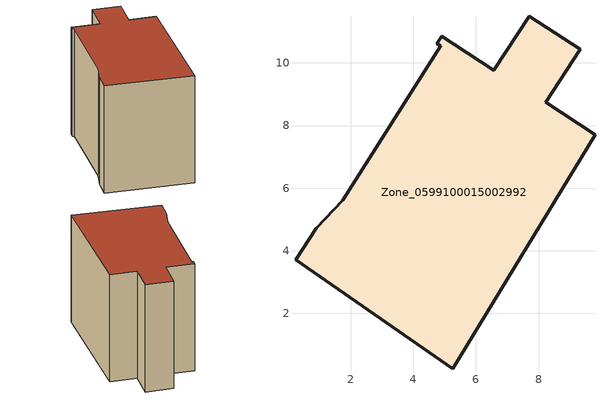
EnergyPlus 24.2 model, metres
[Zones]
Zone_0599100015002992
 floor ground (C_G): 9.8,7.71 5.26,0.24 0.24,3.71 0.89,4.71 1.74,5.61 4.88,10.54 4.75,10.61 4.91,10.85 6.56,9.77 7.7,11.49 9.33,10.43 8.22,8.74 z0.86
 wall outside (C_F): 8.22,8.74 9.33,10.43 7.7,11.49 6.56,9.77 4.91,10.85 4.75,10.61 4.88,10.54 1.74,5.61 0.89,4.71 0.24,3.71 5.26,0.24 9.8,7.71 8.22,8.74 z0.86:8.83
 roof outside (C_R): 5.26,0.24 9.8,7.71 8.22,8.74 9.33,10.43 7.7,11.49 6.56,9.77 4.91,10.85 4.75,10.61 4.88,10.54 1.74,5.61 0.89,4.71 0.24,3.71 z8.83
[BUILDING]
Pand.0599100015002992: North Axis=0; Terrain=City; Loads Convergence Tolerance Value=0.04; Temperature Convergence Tolerance Value=0.4; Solar Distribution=FullExterior; Maximum Number of Warmup Days=25; Minimum Number of Warmup Days=1
[Site:Location]
Rotterdam.The.Hague.AP_ZH_NLD Design_Conditions: Latitude=51.96; Longitude=4.45; Time Zone=1; Elevation=-4.5
[SITE:GROUNDTEMPERATURE:BUILDINGSURFACE]
18, 18, 18, 18, 18, 18, 18, 18, 18, 18, 18, 18
[MATERIAL] Thermal Absorptance=0.9; Solar Absorptance=0.7; Visible Absorptance=0.7
Name | Roughness | Thickness | Conductivity | Density | Specific Heat
G.TC.1965-1974 | MediumSmooth | 0.15 | 0.882353 | 540 | 1210
F.TC.1965-1974 | Rough | 0.3 | 0.697674 | 1920 | 840
R.TC.1965-1974 | MediumRough | 0.2 | 0.232558 | 1500 | 1000
[CONSTRUCTION]
C_G: G.TC.1965-1974
C_F: F.TC.1965-1974
C_R: R.TC.1965-1974
[ZONE]
Zone_0599100015002992: Type=1; Multiplier=1; Ceiling Height=Autocalculate; Volume=Autocalculate; Floor Area=autocalculate; Part of Total Floor Area=Yes
[ZONEINFILTRATION:DESIGNFLOWRATE]
Infil_Zone_0599100015002992: Zone or ZoneList or Space or SpaceList=Zone_0599100015002992; Schedule=AlwaysOn; Design Flow Rate Calculation Method=Flow/Area; Flow Rate per Floor Area=0.003; Constant Term Coefficient=1; Temperature Term Coefficient=0; Velocity Term Coefficient=0; Velocity Squared Term Coefficient=0
[HVACTEMPLATE:ZONE:IDEALLOADSAIRSYSTEM]
Zone_0599100015002992: Maximum Heating Supply Air Temperature=50; Minimum Cooling Supply Air Temperature=13; Maximum Heating Supply Air Humidity Ratio=0.0156; Minimum Cooling Supply Air Humidity Ratio=0.0077; Heating Limit=NoLimit; Cooling Limit=NoLimit; Dehumidification Control Type=ConstantSensibleHeatRatio; Cooling Sensible Heat Ratio=0.7; Dehumidification Setpoint=60; Humidification Control Type=None; Humidification Setpoint=30; Outdoor Air Method=None; Outdoor Air Flow Rate per Person=0.00944; Outdoor Air Flow Rate per Zone Floor Area=0; Outdoor Air Flow Rate per Zone=0; Demand Controlled Ventilation Type=None; Outdoor Air Economizer Type=NoEconomizer; Heat Recovery Type=None; Sensible Heat Recovery Effectiveness=0.7; Latent Heat Recovery Effectiveness=0.65
[ZONECONTROL:THERMOSTAT]
ThermostatControl_Zone_0599100015002992: Zone or ZoneList=Zone_0599100015002992; Control Type Schedule=DualSetpointControlType; Control 1=Thermostat_Zone_0599100015002992; Temperature Difference Between Cutout And Setpoint=0
[THERMOSTATSETPOINT:DUALSETPOINT]
Thermostat_Zone_0599100015002992: Heating Setpoint Temperature Schedule=HeatingSetpoint_Zone_0599100015002992; Cooling Setpoint Temperature Schedule=CoolingSetpoint_Zone_0599100015002992
[SCHEDULE:COMPACT]
HeatingSetpoint_Zone_0599100015002992: Through: 12/31, For: AllDays, Until: 24:00, 21
CoolingSetpoint_Zone_0599100015002992: Through: 12/31, For: AllDays, Until: 24:00, 24
DualSetpointControlType: Through: 12/31, For: AllDays, Until: 24:00, 4
AlwaysOn: Through: 12/31, For: AllDays, Until: 24:00, 1
